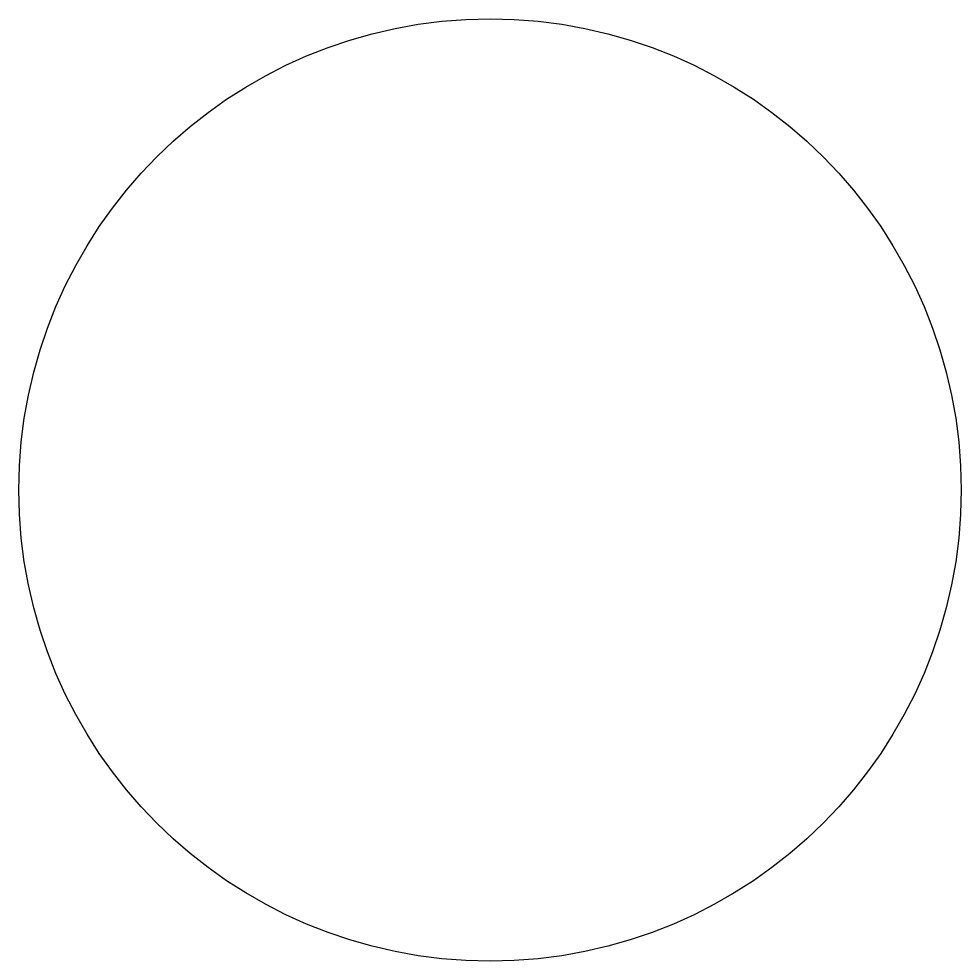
# Model space of a CAD drawing. Header units: inches. Extents: x -877.0931 to -877.0306, y 543.631 to 543.6935.
import ezdxf

# ---------------------------------------------------------------- set-up
doc = ezdxf.new("R2010")
doc.units = ezdxf.units.IN
doc.header["$LTSCALE"] = 96
doc.header["$MEASUREMENT"] = 0

msp = doc.modelspace()

# ---------------------------------------------------------------- linework, layer by layer
msp.add_circle((-877.061839, 543.662206), 0.03125)

doc.saveas('drawing.dxf')
